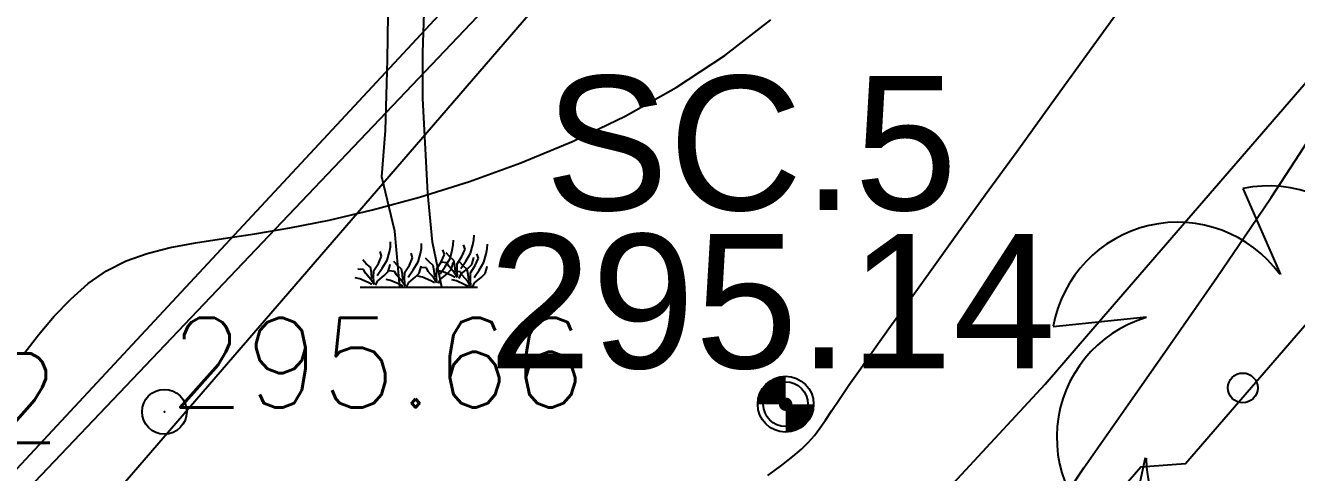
# Model space of a CAD drawing. Header units: millimetres. Extents: x 524954 to 526204, y 9523489 to 9524010.
# Drawn here: x 525997.22 to 526011.43, y 9523767.16 to 9523772.16 of the extents above; entities that cross this region are included whole.
import ezdxf
from ezdxf.enums import TextEntityAlignment as Align

# ---------------------------------------------------------------- set-up
doc = ezdxf.new("R2010")
doc.units = ezdxf.units.MM
doc.header["$PDMODE"] = 32
doc.header["$PDSIZE"] = 0.5
doc.linetypes.add('ACAD_ISO12W100', pattern=[21, 12, -3, 0, -3, 0, -3])
for name, color, linetype in [('Arbre', 34, 'ACAD_ISO12W100'), ('CN_02_00', 4, 'Continuous'), ('CN_05_00', 6, 'Continuous'), ('PLUME_1', 7, 'Continuous'), ('PLUME_3', 4, 'Continuous'), ('PLUME_5', 6, 'Continuous'), ('PLUME_6', 2, 'Continuous'), ('TopoAlt', 3, 'Continuous'), ('TopoAlt polygo', 7, 'Continuous'), ('TOPOJIS', 7, 'Continuous'), ('TOPOJIS polygo', 1, 'Continuous'), ('TopoMat polygo', 1, 'Continuous'), ('Végétation_Plantation', 70, 'Continuous')]:
    doc.layers.add(name, color=color, linetype=linetype)
doc.styles.add('Arial 1.0', font='arial.ttf', dxfattribs={"width": 0.99, "height": 1})
doc.styles.add('Simplex 1.0', font='Simplex.shx', dxfattribs={"width": 0.99, "height": 1})

# ---------------------------------------------------------------- blocks, each defined once
blk = doc.blocks.new('TCPOINT M')
at = {"color": 0}
blk.add_point((0, 0), dxfattribs=at)
at = {"layer": 'TopoAlt', "style": 'Simplex 1.0', "width": 0.99}
blk.add_attdef('ALT', (0.15, 0.15), '', height=1, dxfattribs=at)
blk = doc.blocks.new('v008')
at = {"color": 0}
for p, q in [((0, 2.2275), (0.422213, 1.268663)), ((-2.119163, 0.6885), (-1.075275, 0.7938)), ((2.11815, 0.6885), (1.3365, -0.010125)), ((-1.309163, -1.801237), (-1.087425, -0.776588)), ((1.309163, -1.801237), (0.402975, -1.273725))]:
    blk.add_line(p, q, dxfattribs=at)
blk.add_circle((0, 0), 0.166707, dxfattribs=at)
for centre, radius, start, end in [((0.291208, 0.888028), 1.371169, 319.655987, 102.271527), ((-0.728657, 0.440079), 1.412109, 36.068247, 169.859267), ((-0.681942, -0.553145), 1.397421, 106.613265, 243.314249), ((0.955834, -0.021464), 1.362186, 246.505076, 31.422438), ((0.339303, -0.763127), 1.420953, 180.89034, 313.037174)]:
    blk.add_arc(centre, radius, start, end, dxfattribs=at)
blk = doc.blocks.new('v088')
at = {"linetype": 'Continuous'}
for p, q in [((0.045, 2.625), (0.064, 3.179)), ((-0.352, 2.542), (-0.344, 3.046)), ((0.043, 2.109), (0.045, 2.625)), ((-0.373, 1.752), (-0.352, 2.542)), ((0.102, 1.053), (0.043, 2.109)), ((-0.412, 1.235), (-0.373, 1.752)), ((-0.268, 0.628), (-0.412, 1.235)), ((0.151, 0.506), (0.102, 1.053)), ((-0.213, 0), (-0.268, 0.628)), ((0.256, 0), (0.151, 0.506)), ((-0.654, 0), (0.654, 0))]:
    blk.add_line(p, q, dxfattribs=at)
at = {"color": 3, "linetype": 'Continuous'}
for p, q in [((0.615, 0.531), (0.618, 0.584)), ((-0.329, 0.397), (-0.317, 0.454)), ((-0.317, 0.454), (-0.315, 0.507)), ((0.017, 0.377), (0.029, 0.435)), ((0.029, 0.435), (0.031, 0.488)), ((0.373, 0.416), (0.385, 0.474)), ((0.385, 0.474), (0.387, 0.526)), ((0.517, 0.426), (0.5, 0.476)), ((0.579, 0.38), (0.603, 0.474)), ((0.603, 0.474), (0.615, 0.531)), ((0.752, 0.373), (0.765, 0.43)), ((0.765, 0.43), (0.767, 0.483)), ((-0.587, 0.264), (-0.627, 0.308)), ((-0.452, 0.267), (-0.416, 0.349)), ((-0.416, 0.349), (-0.433, 0.399)), ((-0.409, 0.214), (-0.353, 0.303)), ((-0.353, 0.303), (-0.329, 0.397)), ((-0.24, 0.245), (-0.281, 0.288)), ((-0.106, 0.248), (-0.07, 0.329)), ((-0.07, 0.329), (-0.087, 0.38)), ((-0.007, 0.284), (0.017, 0.377)), ((0.115, 0.284), (0.075, 0.327)), ((0.2, 0.207), (0.25, 0.286)), ((0.25, 0.286), (0.286, 0.368)), ((0.286, 0.368), (0.269, 0.418)), ((0.293, 0.233), (0.349, 0.322)), ((0.346, 0.341), (0.305, 0.385)), ((0.392, 0.301), (0.346, 0.341)), ((0.349, 0.322), (0.373, 0.416)), ((0.404, 0.243), (0.392, 0.301)), ((0.43, 0.264), (0.481, 0.344)), ((0.469, 0.209), (0.524, 0.291)), ((0.481, 0.344), (0.517, 0.426)), ((0.524, 0.291), (0.579, 0.38)), ((0.591, 0.255), (0.606, 0.303)), ((0.606, 0.303), (0.613, 0.337)), ((0.63, 0.243), (0.666, 0.325)), ((0.666, 0.325), (0.649, 0.375)), ((0.728, 0.279), (0.752, 0.373)), ((-0.618, 0.197), (-0.683, 0.202)), ((-0.596, 0.159), (-0.618, 0.197)), ((-0.536, 0.087), (-0.596, 0.159)), ((-0.541, 0.224), (-0.587, 0.264)), ((-0.529, 0.166), (-0.541, 0.224)), ((-0.524, 0.099), (-0.529, 0.166)), ((-0.505, 0.106), (-0.502, 0.188)), ((-0.502, 0.188), (-0.452, 0.267)), ((-0.464, 0.132), (-0.409, 0.214)), ((-0.387, 0.132), (-0.341, 0.178)), ((-0.341, 0.178), (-0.327, 0.226)), ((-0.272, 0.178), (-0.337, 0.183)), ((-0.327, 0.226), (-0.32, 0.26)), ((-0.25, 0.139), (-0.272, 0.178)), ((-0.195, 0.204), (-0.24, 0.245)), ((-0.183, 0.147), (-0.195, 0.204)), ((-0.178, 0.079), (-0.183, 0.147)), ((-0.159, 0.087), (-0.156, 0.168)), ((-0.156, 0.168), (-0.106, 0.248)), ((-0.118, 0.113), (-0.063, 0.195)), ((-0.063, 0.195), (-0.007, 0.284)), ((-0.041, 0.113), (0.005, 0.159)), ((0.005, 0.159), (0.019, 0.207)), ((0.019, 0.207), (0.026, 0.24)), ((0.084, 0.216), (0.019, 0.221)), ((0.106, 0.178), (0.084, 0.216)), ((0.166, 0.106), (0.106, 0.178)), ((0.161, 0.243), (0.115, 0.284)), ((0.173, 0.185), (0.161, 0.243)), ((0.178, 0.118), (0.173, 0.185)), ((0.197, 0.125), (0.2, 0.207)), ((0.272, 0.173), (0.221, 0.183)), ((0.238, 0.151), (0.293, 0.233)), ((0.243, 0.091), (0.315, 0.151)), ((0.315, 0.274), (0.25, 0.279)), ((0.365, 0.13), (0.272, 0.173)), ((0.337, 0.236), (0.315, 0.274)), ((0.315, 0.151), (0.361, 0.197)), ((0.397, 0.163), (0.337, 0.236)), ((0.361, 0.197), (0.375, 0.245)), ((0.375, 0.245), (0.382, 0.279)), ((0.433, 0.108), (0.397, 0.163)), ((0.464, 0.173), (0.399, 0.178)), ((0.409, 0.175), (0.404, 0.243)), ((0.428, 0.183), (0.43, 0.264)), ((0.433, 0.113), (0.428, 0.183)), ((0.45, 0.099), (0.474, 0.149)), ((0.495, 0.24), (0.454, 0.284)), ((0.486, 0.135), (0.464, 0.173)), ((0.474, 0.149), (0.546, 0.209)), ((0.541, 0.2), (0.495, 0.24)), ((0.553, 0.142), (0.541, 0.2)), ((0.546, 0.209), (0.591, 0.255)), ((0.577, 0.082), (0.579, 0.163)), ((0.579, 0.163), (0.63, 0.243)), ((0.618, 0.108), (0.673, 0.19)), ((0.673, 0.19), (0.728, 0.279)), ((0.695, 0.108), (0.74, 0.154)), ((0.74, 0.154), (0.755, 0.202)), ((0.755, 0.202), (0.762, 0.236)), ((-0.661, 0.096), (-0.712, 0.106)), ((-0.567, 0.053), (-0.661, 0.096)), ((-0.527, 0.031), (-0.567, 0.053)), ((-0.5, 0.031), (-0.536, 0.087)), ((-0.5, 0.036), (-0.505, 0.106)), ((-0.483, 0.022), (-0.459, 0.072)), ((-0.459, 0.072), (-0.387, 0.132)), ((-0.315, 0.077), (-0.365, 0.087)), ((-0.221, 0.034), (-0.315, 0.077)), ((-0.19, 0.067), (-0.25, 0.139)), ((-0.18, 0.012), (-0.221, 0.034)), ((-0.154, 0.012), (-0.19, 0.067)), ((-0.154, 0.017), (-0.159, 0.087)), ((-0.137, 0.002), (-0.113, 0.053)), ((-0.113, 0.053), (-0.041, 0.113)), ((0.041, 0.115), (-0.01, 0.125)), ((0.135, 0.072), (0.041, 0.115)), ((0.175, 0.05), (0.135, 0.072)), ((0.202, 0.05), (0.166, 0.106)), ((0.202, 0.055), (0.197, 0.125)), ((0.219, 0.041), (0.243, 0.091)), ((0.406, 0.108), (0.365, 0.13)), ((0.421, 0.072), (0.37, 0.082)), ((0.514, 0.029), (0.421, 0.072)), ((0.546, 0.063), (0.486, 0.135)), ((0.555, 0.007), (0.514, 0.029)), ((0.582, 0.007), (0.546, 0.063)), ((0.558, 0.075), (0.553, 0.142)), ((0.582, 0.012), (0.577, 0.082)), ((0.599, -0.002), (0.623, 0.048)), ((0.623, 0.048), (0.695, 0.108))]:
    blk.add_line(p, q, dxfattribs=at)
blk = doc.blocks.new('TCPOINT polygo')
at = {"color": 0, "const_width": 0.075}
blk.add_lwpolyline([(0, 0.0375, 1), (0, -0.0375, 1)], format="xyb", close=True, dxfattribs=at)
at = {"color": 0}
blk.add_point((0, 0), dxfattribs=at)
at = {"layer": 'TopoAlt polygo', "style": 'Arial 1.0', "width": 0.99}
blk.add_attdef('ALT', (0.15, 0.15), '', height=2, dxfattribs=at)
at = {"layer": 'TopoMat polygo', "style": 'Arial 1.0', "width": 0.99}
blk.add_attdef('MAT', text='', height=2, dxfattribs=at).set_placement((0.15, -2.5), align=Align.TOP_LEFT)
blk = doc.blocks.new('t014')
at = {"color": 0, "const_width": 1.249375}
for points in [[(0, 0.625313, 0.414214), (-0.625313, 0, 1)], [(0, -0.625312, 0.414214), (0.625313, 0, 0.414214)]]:
    blk.add_lwpolyline(points, format="xyb", dxfattribs=at)
at = {"color": 0}
blk.add_circle((0, 0), 1.25, dxfattribs=at)

msp = doc.modelspace()

# ---------------------------------------------------------------- linework, layer by layer
at = {"layer": 'CN_02_00', "flags": 128}
for points, elevation in [([(525997.205, 9523768.486), (525997.371, 9523768.7), (525997.546, 9523768.907), (525997.73, 9523769.1), (525997.925, 9523769.272), (525998.131, 9523769.416), (525998.349, 9523769.527), (525998.584, 9523769.61), (525998.84, 9523769.675), (525999.123, 9523769.727), (525999.438, 9523769.777), (525999.788, 9523769.83), (526000.18, 9523769.896), (526000.618, 9523769.983), (526001.104, 9523770.096), (526001.63, 9523770.239), (526002.187, 9523770.414), (526002.762, 9523770.622), (526003.346, 9523770.865), (526003.927, 9523771.145), (526004.496, 9523771.464), (526005.042, 9523771.823), (526005.556, 9523772.222)], 296), ([(526008.834, 9523766.882), (526009.056, 9523767.211), (526009.315, 9523767.587), (526009.601, 9523767.997), (526009.907, 9523768.433), (526010.223, 9523768.885), (526010.541, 9523769.342), (526010.852, 9523769.795), (526011.147, 9523770.234), (526011.42, 9523770.651), (526011.672, 9523771.044)], 294)]:
    msp.add_lwpolyline(points, dxfattribs=dict(at, elevation=elevation))
at = {"layer": 'CN_05_00', "elevation": 295, "flags": 128}
msp.add_lwpolyline([(526005.522, 9523767.128), (526005.677, 9523767.242), (526005.801, 9523767.338), (526005.899, 9523767.423), (526005.978, 9523767.5), (526006.044, 9523767.576), (526006.105, 9523767.656), (526006.167, 9523767.747), (526006.237, 9523767.853), (526006.322, 9523767.981), (526006.427, 9523768.136), (526006.557, 9523768.32), (526006.712, 9523768.539), (526006.895, 9523768.795), (526007.109, 9523769.092), (526007.355, 9523769.434), (526007.635, 9523769.823), (526007.953, 9523770.263), (526008.308, 9523770.754), (526008.69, 9523771.283), (526009.088, 9523771.833), (526009.491, 9523772.388)], dxfattribs=at)
at = {"layer": 'PLUME_1'}
msp.add_lwpolyline([(525458.473, 9523640.258), (525480.389, 9523635.341), (525499.593, 9523633.233), (525627.749, 9523622.033), (525657.425, 9523620.69), (525687.455, 9523621.378), (525717.375, 9523623.562), (525747.113, 9523628.239), (525776.244, 9523634.376), (525805.193, 9523643.006), (525833.533, 9523653.096), (525860.731, 9523665.108), (525887.284, 9523679.078), (525913.194, 9523695.007), (525937.497, 9523712.322), (525960.695, 9523731.06), (525982.749, 9523751.721), (526003.235, 9523773.269), (526022.079, 9523796.703), (526039.853, 9523821.062), (526045.291, 9523828.979), (526068.175, 9523865.742)], dxfattribs=at)
at = {"layer": 'PLUME_3'}
for points in [[(526021.58, 9523796.667), (526015.644, 9523788.714), (526009.172, 9523781.222), (526009.172, 9523781.222), (526002.736, 9523773.233), (525996.228, 9523766.24), (525989.258, 9523758.713), (525989.258, 9523758.713), (525982.251, 9523751.684), (525974.745, 9523744.619), (525967.702, 9523738.089), (525967.702, 9523738.089), (525960.16, 9523731.523), (525952.618, 9523724.956)], [(525953.189, 9523723.995), (525960.731, 9523730.562), (525961.23, 9523730.598), (525968.273, 9523737.128), (525975.779, 9523744.193), (525982.822, 9523750.723), (525983.284, 9523751.258), (525989.793, 9523758.251), (525996.8, 9523765.28), (526003.271, 9523772.771), (526003.734, 9523773.306), (526009.743, 9523780.262), (526016.179, 9523788.251), (526022.614, 9523796.241)]]:
    msp.add_lwpolyline(points, dxfattribs=at)
at = {"layer": 'PLUME_5'}
msp.add_lwpolyline([(525950.037, 9523712.234), (525957.579, 9523718.801), (525965.62, 9523725.404), (525965.62, 9523725.404), (525973.162, 9523731.97), (525980.667, 9523739.035), (525987.674, 9523746.064), (525988.173, 9523746.101), (525994.681, 9523753.093), (526001.652, 9523760.62), (526008.622, 9523768.148), (526009.084, 9523768.683), (526015.094, 9523775.639), (526022.028, 9523783.665), (526027.965, 9523791.618), (526028.427, 9523792.153), (526034.364, 9523800.107)], dxfattribs=at)
at = {"layer": 'PLUME_6'}
msp.add_lwpolyline([(525950.609, 9523711.274), (525958.686, 9523717.378), (525966.228, 9523723.944), (525966.69, 9523724.479), (525974.232, 9523731.046), (525981.774, 9523737.612), (525988.744, 9523745.14), (525989.243, 9523745.176), (525995.751, 9523752.168), (526003.22, 9523759.732), (526009.692, 9523767.223), (526010.191, 9523767.26), (526016.663, 9523774.751), (526023.098, 9523782.74), (526029.035, 9523790.694), (526029.497, 9523791.229), (526035.434, 9523799.182)], dxfattribs=at)

# ---------------------------------------------------------------- block references
at = {"layer": 'Arbre'}
msp.add_blockref('v088', (526001.621, 9523769.231), dxfattribs=at)
at = {"layer": 'TOPOJIS'}
ref = msp.add_blockref('TCPOINT M', (525998.777, 9523767.839, 295.66), dxfattribs=at)
ref.add_attrib('ALT', '295.66', (525998.827, 9523767.889, 295.66), dxfattribs={"layer": 'TopoAlt', "height": 1, "style": 'Simplex 1.0', "width": 0.99})
ref = msp.add_blockref('TCPOINT M', (525992.905, 9523767.442, 299.22), dxfattribs=at)
ref.add_attrib('ALT', '299.22', (525992.955, 9523767.492, 299.22), dxfattribs={"layer": 'TopoAlt', "height": 1, "style": 'Simplex 1.0', "width": 0.99})
at = {"layer": 'TOPOJIS polygo'}
ref = msp.add_blockref('TCPOINT polygo', (526005.721, 9523767.924, 295.14), dxfattribs=at)
ref.add_attrib('MAT', 'SC.5', (526003.029, 9523770.094, 295.14), dxfattribs={"layer": 'TopoMat polygo', "height": 1.5, "style": 'Arial 1.0', "width": 0.99})
ref.add_attrib('ALT', '295.14', dxfattribs={"layer": 'TopoAlt polygo', "height": 1.5, "style": 'Arial 1.0', "width": 0.99}).set_placement((526002.398, 9523769.826, 295.14), align=Align.TOP_LEFT)
at = {"layer": 'TOPOJIS polygo', "xscale": 0.25, "yscale": 0.25, "zscale": 0.25}
msp.add_blockref('t014', (526005.721, 9523767.924, 295.138), dxfattribs=at)
at = {"layer": 'Végétation_Plantation'}
msp.add_blockref('v008', (526010.831, 9523768.106), dxfattribs=at)

doc.saveas('drawing.dxf')
